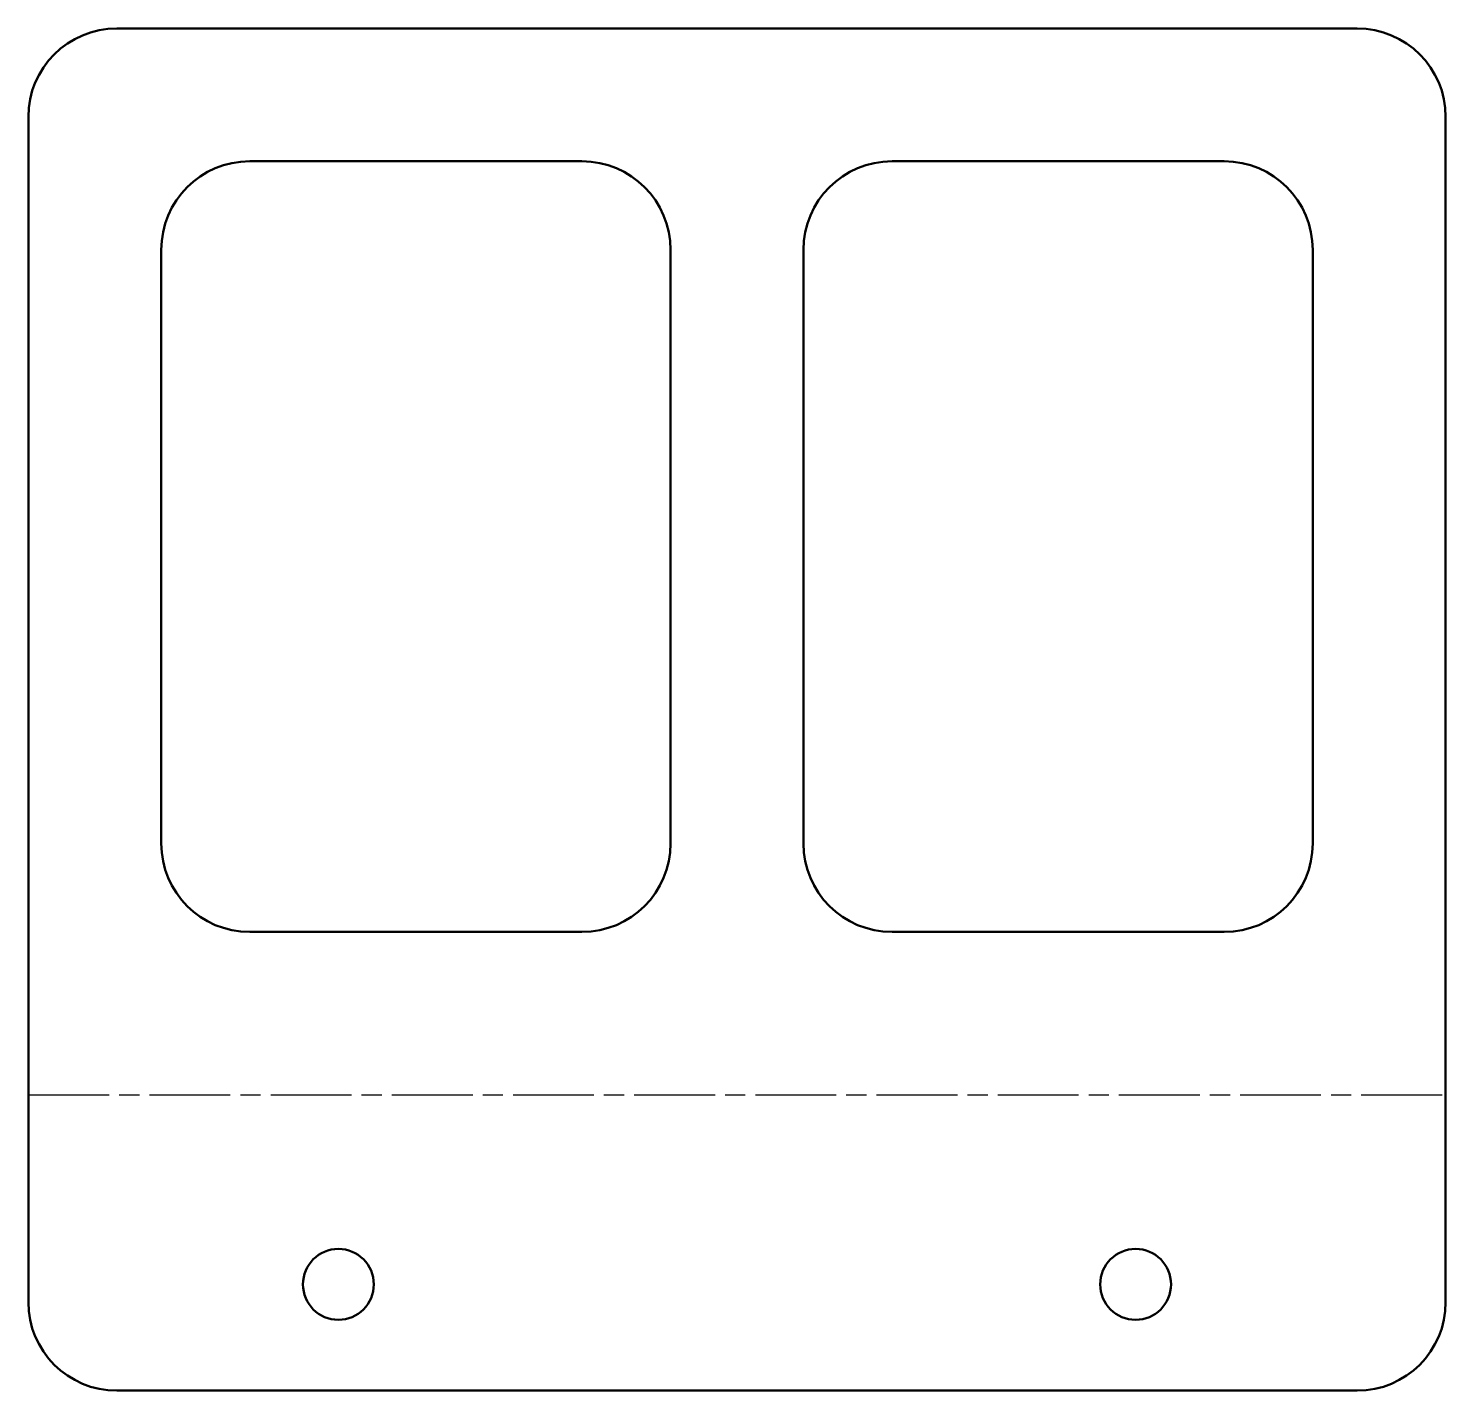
# Model space of a CAD drawing. Header units: inches. Extents: x 0 to 160, y 0 to 154.
import ezdxf

# ---------------------------------------------------------------- set-up
doc = ezdxf.new("R2010")
doc.units = ezdxf.units.IN
doc.header["$MEASUREMENT"] = 0
doc.linetypes.add('Chain', pattern=[13.68, 9.12, -1.14, 2.28, -1.14])
doc.layers.add('Bend Centerline (ANSI)', color=7, linetype='Chain', lineweight=25)
doc.layers.add('Visible (ANSI)', color=7, linetype='Continuous', lineweight=50)

# ---------------------------------------------------------------- blocks, each defined once
blk = doc.blocks.new('GLD-V003-CFIBL001_Soldadura y Chapas enfibradas_GLD-V003-CFIBL001 (Desplegada)')
at = {"layer": 'Bend Centerline (ANSI)'}
blk.add_line((-80, -43.5), (80, -43.5), dxfattribs=at)
at = {"layer": 'Visible (ANSI)'}
for p, q in [((-70, 76.89), (70, 76.89)), ((-80, 66.89), (-80, -66.89)), ((80, 66.89), (80, -66.89)), ((-55, 61.89), (-17.5, 61.89)), ((17.5, 61.89), (55, 61.89)), ((-65, -15.11), (-65, 51.89)), ((-7.5, 51.89), (-7.5, -15.11)), ((7.5, -15.11), (7.5, 51.89)), ((65, 51.89), (65, -15.11)), ((-17.5, -25.11), (-55, -25.11)), ((55, -25.11), (17.5, -25.11)), ((-70, -76.89), (70, -76.89))]:
    blk.add_line(p, q, dxfattribs=at)
for centre in [(-45, -64.89), (45, -64.89)]:
    blk.add_circle(centre, 4, dxfattribs=at)
at = {"layer": 'Visible (ANSI)', "extrusion": (0, 0, -1)}
for centre, start, end in [((70, 66.89), 360, 90), ((-70, 66.89), 90, 180), ((70, -66.89), 270, 0), ((-70, -66.89), 180, 270)]:
    blk.add_arc(centre, 10, start, end, dxfattribs=at)
at = {"layer": 'Visible (ANSI)'}
for centre, start, end in [((-55, 51.89), 90, 180), ((-17.5, 51.89), 0, 90), ((17.5, 51.89), 90, 180), ((55, 51.89), 0, 90), ((-55, -15.11), 180, 270), ((-17.5, -15.11), 270, 0), ((17.5, -15.11), 180, 270), ((55, -15.11), 270, 0)]:
    blk.add_arc(centre, 10, start, end, dxfattribs=at)

msp = doc.modelspace()

# ---------------------------------------------------------------- block references
msp.add_blockref('GLD-V003-CFIBL001_Soldadura y Chapas enfibradas_GLD-V003-CFIBL001 (Desplegada)', (80, 76.89))

doc.saveas('drawing.dxf')
